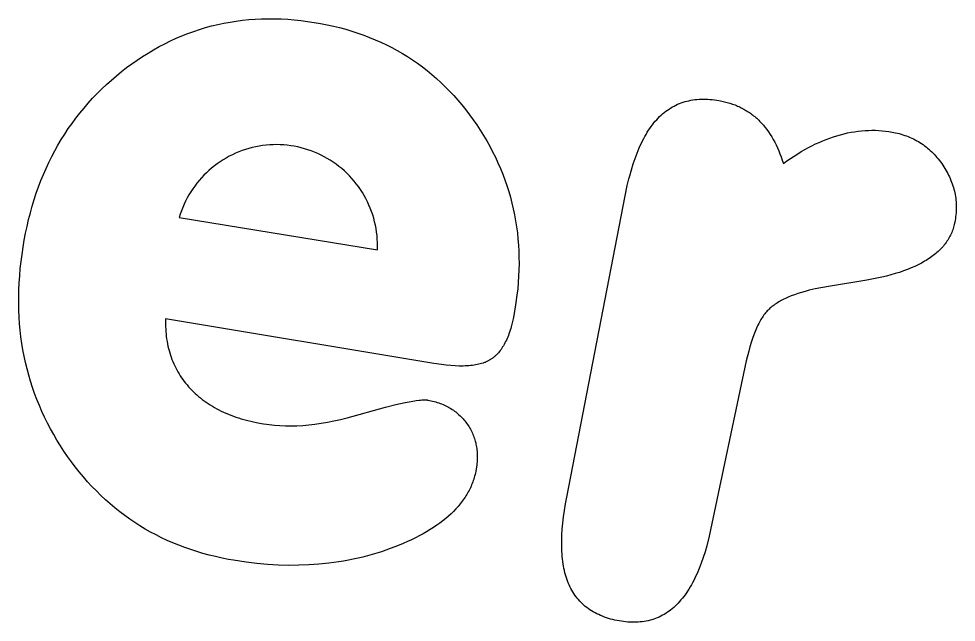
# Model space of a CAD drawing. Extents: x -180 to 180, y -105 to 115.
# Drawn here: x 31.97 to 51.09, y 4.81 to 17.12 of the extents above; entities that cross this region are included whole.
import ezdxf

# ---------------------------------------------------------------- set-up
doc = ezdxf.new("R2010")
doc.units = 0

msp = doc.modelspace()

# ---------------------------------------------------------------- linework, layer by layer
at = {"layer": 'TEXT'}
for points in [[(34.963559, 10.997875, 0), (34.962657, 10.944631, 0), (34.962835, 10.891945, 0), (34.964095, 10.839819, 0), (34.966435, 10.788252, 0), (34.969854, 10.737246, 0), (34.974351, 10.686802, 0), (34.979926, 10.636921, 0), (34.986578, 10.587604, 0), (34.994307, 10.538851, 0), (35.00311, 10.490664, 0), (35.012988, 10.443043, 0), (35.023939, 10.395989, 0), (35.035964, 10.349504, 0), (35.04906, 10.303588, 0), (35.063228, 10.258241, 0), (35.078466, 10.213466, 0), (35.094773, 10.169263, 0), (35.112146, 10.125638, 0), (35.130579, 10.082595, 0), (35.150068, 10.040139, 0), (35.170608, 9.998275, 0), (35.192196, 9.95701, 0), (35.214825, 9.916347, 0), (35.238493, 9.876293, 0), (35.263194, 9.836853, 0), (35.28892, 9.798034, 0), (35.315666, 9.759845, 0), (35.343424, 9.722294, 0), (35.372186, 9.68539, 0), (35.401945, 9.649141, 0), (35.432695, 9.613554, 0), (35.464427, 9.578638, 0), (35.497136, 9.544402, 0), (35.530813, 9.510853, 0), (35.565453, 9.478, 0), (35.601048, 9.44585, 0), (35.637592, 9.414413, 0), (35.675077, 9.383694, 0), (35.713497, 9.353704, 0), (35.752845, 9.32445, 0), (35.793115, 9.295939, 0), (35.834303, 9.268177, 0), (35.876405, 9.24117, 0), (35.919419, 9.214922, 0), (35.963342, 9.189438, 0), (36.008169, 9.164724, 0), (36.053898, 9.140784, 0), (36.100526, 9.117625, 0), (36.14805, 9.09525, 0), (36.196475, 9.073666, 0), (36.245804, 9.052876, 0), (36.296042, 9.032887, 0), (36.347194, 9.013702, 0), (36.399263, 8.99532, 0), (36.452249, 8.977739, 0), (36.506157, 8.960956, 0), (36.560981, 8.94497, 0), (36.616694, 8.929783, 0), (36.73065, 8.901815, 0), (36.84741, 8.877126, 0), (36.963682, 8.856245, 0), (37.019739, 8.847587, 0), (37.074693, 8.84011, 0), (37.129441, 8.833682, 0), (37.184376, 8.828239, 0), (37.295483, 8.820191, 0), (37.408541, 8.815874, 0), (37.523766, 8.815249, 0), (37.641255, 8.81831, 0), (37.761065, 8.825067, 0), (37.883215, 8.835549, 0), (38.007714, 8.84979, 0), (38.13456, 8.867796, 0), (38.26375, 8.889568, 0), (38.395279, 8.91511, 0), (38.529122, 8.944407, 0), (38.665175, 8.977381, 0), (39.44943, 9.194387, 0), (39.663483, 9.248502, 0), (39.849618, 9.29053, 0), (39.932219, 9.307015, 0), (40.007875, 9.320507, 0), (40.076604, 9.331032, 0), (40.138359, 9.338628, 0), (40.166588, 9.34134, 0), (40.192969, 9.343347, 0), (40.217428, 9.344665, 0), (40.239946, 9.345295, 0), (40.250482, 9.345351, 0), (40.260572, 9.345227, 0), (40.270257, 9.344916, 0), (40.279575, 9.34441, 0), (40.288616, 9.343694, 0), (40.297656, 9.342719, 0), (40.307216, 9.341396, 0), (40.318449, 9.339533, 0), (40.347069, 9.334086, 0), (40.37904, 9.327325, 0), (40.41129, 9.319833, 0), (40.44324, 9.311716, 0), (40.474658, 9.303013, 0), (40.505467, 9.293733, 0), (40.535647, 9.28387, 0), (40.565244, 9.273404, 0), (40.594314, 9.262311, 0), (40.622876, 9.250584, 0), (40.65094, 9.238222, 0), (40.678516, 9.225221, 0), (40.705613, 9.211581, 0), (40.732227, 9.197311, 0), (40.758352, 9.182422, 0), (40.783983, 9.166926, 0), (40.809112, 9.150834, 0), (40.833735, 9.134156, 0), (40.857844, 9.1169, 0), (40.881434, 9.099076, 0), (40.904499, 9.080693, 0), (40.927032, 9.061759, 0), (40.949028, 9.042284, 0), (40.970479, 9.022277, 0), (40.991381, 9.001747, 0), (41.011724, 8.980706, 0), (41.031501, 8.959165, 0), (41.050703, 8.937136, 0), (41.069324, 8.914632, 0), (41.087355, 8.891664, 0), (41.104787, 8.868244, 0), (41.121613, 8.844383, 0), (41.137825, 8.820095, 0), (41.153416, 8.795388, 0), (41.168378, 8.770275, 0), (41.182704, 8.744767, 0), (41.196387, 8.718874, 0), (41.209419, 8.692607, 0), (41.221794, 8.665977, 0), (41.233503, 8.638995, 0), (41.244539, 8.611674, 0), (41.254887, 8.584036, 0), (41.264531, 8.556107, 0), (41.273455, 8.527911, 0), (41.281644, 8.499468, 0), (41.289094, 8.47079, 0), (41.295801, 8.441882, 0), (41.301761, 8.412752, 0), (41.306972, 8.383403, 0), (41.311435, 8.353834, 0), (41.315152, 8.324042, 0), (41.318126, 8.294024, 0), (41.320358, 8.263774, 0), (41.32185, 8.233285, 0), (41.322605, 8.20255, 0), (41.322624, 8.171561, 0), (41.321909, 8.140307, 0), (41.320462, 8.10877, 0), (41.318287, 8.076942, 0), (41.315394, 8.044873, 0), (41.311812, 8.012714, 0), (41.307617, 7.980858, 0), (41.299944, 7.932299, 0), (41.290778, 7.88433, 0), (41.284114, 7.853673, 0), (41.276698, 7.822592, 0), (41.268616, 7.791568, 0), (41.259903, 7.760791, 0), (41.250572, 7.730324, 0), (41.240627, 7.700188, 0), (41.230065, 7.670349, 0), (41.218879, 7.64077, 0), (41.207069, 7.611435, 0), (41.194633, 7.582338, 0), (41.181572, 7.553471, 0), (41.167885, 7.524826, 0), (41.153571, 7.4964, 0), (41.138632, 7.468193, 0), (41.123066, 7.440201, 0), (41.106875, 7.412424, 0), (41.090057, 7.38486, 0), (41.072612, 7.35751, 0), (41.054539, 7.330372, 0), (41.035836, 7.303447, 0), (41.016504, 7.276733, 0), (40.996541, 7.250231, 0), (40.975946, 7.22394, 0), (40.954719, 7.197859, 0), (40.932858, 7.171988, 0), (40.91036, 7.146325, 0), (40.887226, 7.12087, 0), (40.839037, 7.070578, 0), (40.788276, 7.021105, 0), (40.734931, 6.972442, 0), (40.678994, 6.924585, 0), (40.62046, 6.877526, 0), (40.559321, 6.831261, 0), (40.495578, 6.785788, 0), (40.429259, 6.741115, 0), (40.360401, 6.697258, 0), (40.289038, 6.654229, 0), (40.215215, 6.612046, 0), (40.139022, 6.570749, 0), (40.060556, 6.530381, 0), (39.979918, 6.490985, 0), (39.897212, 6.452609, 0), (39.812575, 6.415315, 0), (39.726149, 6.379168, 0), (39.638077, 6.344232, 0), (39.548499, 6.310573, 0), (39.457549, 6.278252, 0), (39.365361, 6.247331, 0), (39.272065, 6.217871, 0), (39.177787, 6.18993, 0), (39.082615, 6.163549, 0), (38.986629, 6.138766, 0), (38.889909, 6.115617, 0), (38.792525, 6.094136, 0), (38.694496, 6.074333, 0), (38.595833, 6.05621, 0), (38.496544, 6.039773, 0), (38.296125, 6.011974, 0), (38.093312, 5.990967, 0), (37.888171, 5.976784, 0), (37.680731, 5.96944, 0), (37.470994, 5.968941, 0), (37.258885, 5.975269, 0), (37.044283, 5.988391, 0), (36.827049, 6.008242, 0), (36.607931, 6.034654, 0), (36.351112, 6.073588, 0), (36.250942, 6.091364, 0), (36.116903, 6.117793, 0), (35.984749, 6.146955, 0), (35.854808, 6.178795, 0), (35.7269, 6.213338, 0), (35.600929, 6.250596, 0), (35.476846, 6.290578, 0), (35.354629, 6.33329, 0), (35.23426, 6.37874, 0), (35.115731, 6.426936, 0), (34.999034, 6.477889, 0), (34.884164, 6.531607, 0), (34.77111, 6.588101, 0), (34.659863, 6.647387, 0), (34.550409, 6.709481, 0), (34.442736, 6.774398, 0), (34.336831, 6.842156, 0), (34.232686, 6.912764, 0), (34.130292, 6.986233, 0), (34.02964, 7.062573, 0), (33.930727, 7.141786, 0), (33.833566, 7.223854, 0), (33.738175, 7.308748, 0), (33.644572, 7.396442, 0), (33.552784, 7.486899, 0), (33.462863, 7.580046, 0), (33.37487, 7.675798, 0), (33.288866, 7.774071, 0), (33.204918, 7.874775, 0), (33.123111, 7.977791, 0), (33.043538, 8.082996, 0), (32.96629, 8.190264, 0), (32.89146, 8.299471, 0), (32.819139, 8.410497, 0), (32.749414, 8.523222, 0), (32.682378, 8.637525, 0), (32.618115, 8.753294, 0), (32.556688, 8.870445, 0), (32.498158, 8.988901, 0), (32.442582, 9.108586, 0), (32.390015, 9.229431, 0), (32.340485, 9.351402, 0), (32.294015, 9.474473, 0), (32.25063, 9.598619, 0), (32.210349, 9.723818, 0), (32.173178, 9.850074, 0), (32.13912, 9.977394, 0), (32.108178, 10.105787, 0), (32.080355, 10.235264, 0), (32.055649, 10.365844, 0), (32.03406, 10.497547, 0), (32.015587, 10.630395, 0), (32.000229, 10.764408, 0), (31.987987, 10.899599, 0), (31.978861, 11.035979, 0), (31.972851, 11.17356, 0), (31.969959, 11.312348, 0), (31.970183, 11.452326, 0), (31.97352, 11.593473, 0), (31.979968, 11.735766, 0), (31.989521, 11.879144, 0), (32.002148, 12.023381, 0), (32.017807, 12.16818, 0), (32.036432, 12.313106, 0), (32.057951, 12.457693, 0), (32.082291, 12.601479, 0), (32.109385, 12.744031, 0), (32.139183, 12.885027, 0), (32.171648, 13.024218, 0), (32.206772, 13.161527, 0), (32.244552, 13.296923, 0), (32.284987, 13.430373, 0), (32.328078, 13.561851, 0), (32.373831, 13.691351, 0), (32.422256, 13.818873, 0), (32.473361, 13.944417, 0), (32.527159, 14.067986, 0), (32.583666, 14.189592, 0), (32.642901, 14.309252, 0), (32.704884, 14.42698, 0), (32.769631, 14.542791, 0), (32.837157, 14.656696, 0), (32.907472, 14.7687, 0), (32.980589, 14.878814, 0), (33.056513, 14.98704, 0), (33.135225, 15.093358, 0), (33.216699, 15.197745, 0), (33.300908, 15.300174, 0), (33.387817, 15.400614, 0), (33.477352, 15.499002, 0), (33.569429, 15.595265, 0), (33.663964, 15.689334, 0), (33.760865, 15.781131, 0), (33.860015, 15.870558, 0), (33.961286, 15.957514, 0), (34.064552, 16.041894, 0), (34.169688, 16.123597, 0), (34.276569, 16.202523, 0), (34.385072, 16.278576, 0), (34.495073, 16.351655, 0), (34.606455, 16.421671, 0), (34.719131, 16.488553, 0), (34.833019, 16.552239, 0), (34.948038, 16.612668, 0), (35.064115, 16.669782, 0), (35.181214, 16.723552, 0), (35.299307, 16.773955, 0), (35.418365, 16.820968, 0), (35.538368, 16.86457, 0), (35.659318, 16.904756, 0), (35.781224, 16.941525, 0), (35.904097, 16.974876, 0), (36.027946, 17.004809, 0), (36.152786, 17.031324, 0), (36.278632, 17.054428, 0), (36.405499, 17.074122, 0), (36.533397, 17.090411, 0), (36.662313, 17.103301, 0), (36.792228, 17.112798, 0), (36.923123, 17.118906, 0), (37.054971, 17.121635, 0), (37.187701, 17.120996, 0), (37.321236, 17.117004, 0), (37.455495, 17.109674, 0), (37.590332, 17.099034, 0), (37.725329, 17.085166, 0), (37.859993, 17.068173, 0), (37.993788, 17.048178, 0), (38.126245, 17.025294, 0), (38.257194, 16.999564, 0), (38.386538, 16.971017, 0), (38.51418, 16.939678, 0), (38.640034, 16.905572, 0), (38.764057, 16.868708, 0), (38.886217, 16.829096, 0), (39.006481, 16.786742, 0), (39.124822, 16.741653, 0), (39.241237, 16.693828, 0), (39.355726, 16.643263, 0), (39.46829, 16.589956, 0), (39.578932, 16.533904, 0), (39.687651, 16.475104, 0), (39.794451, 16.413552, 0), (39.899331, 16.349246, 0), (40.002296, 16.282182, 0), (40.103354, 16.21235, 0), (40.202519, 16.139737, 0), (40.299803, 16.064335, 0), (40.395213, 15.986138, 0), (40.488735, 15.905171, 0), (40.580353, 15.821469, 0), (40.670048, 15.735064, 0), (40.757796, 15.646, 0), (40.843544, 15.554361, 0), (40.927231, 15.460245, 0), (41.008799, 15.363748, 0), (41.088182, 15.264974, 0), (41.165298, 15.164056, 0), (41.240059, 15.061136, 0), (41.312377, 14.956356, 0), (41.382166, 14.849856, 0), (41.449343, 14.741773, 0), (41.513826, 14.632242, 0), (41.575532, 14.5214, 0), (41.634386, 14.409374, 0), (41.690331, 14.29626, 0), (41.743318, 14.182144, 0), (41.793296, 14.067115, 0), (41.840221, 13.95125, 0), (41.884072, 13.83459, 0), (41.924834, 13.717167, 0), (41.962493, 13.599013, 0), (41.997035, 13.480152, 0), (42.028464, 13.360591, 0), (42.056784, 13.240327, 0), (42.082001, 13.119358, 0), (42.10412, 12.997683, 0), (42.12315, 12.875293, 0), (42.139099, 12.752181, 0), (42.151976, 12.628337, 0), (42.161791, 12.503751, 0), (42.168564, 12.378407, 0), (42.17231, 12.252287, 0), (42.17304, 12.125388, 0), (42.170758, 11.997707, 0), (42.165466, 11.869244, 0), (42.157164, 11.739994, 0), (42.145852, 11.609946, 0), (42.131542, 11.479147, 0), (42.104529, 11.281883, 0), (42.068375, 11.069943, 0), (42.053707, 10.997416, 0), (42.034916, 10.915846, 0), (42.01443, 10.838239, 0), (42.003534, 10.800828, 0), (41.992199, 10.764338, 0), (41.980425, 10.728769, 0), (41.96821, 10.694123, 0), (41.955554, 10.660399, 0), (41.942463, 10.627601, 0), (41.928944, 10.595729, 0), (41.915001, 10.564786, 0), (41.900638, 10.534773, 0), (41.885861, 10.505691, 0), (41.870674, 10.477541, 0), (41.855078, 10.450325, 0), (41.839077, 10.424042, 0), (41.822674, 10.398694, 0), (41.805867, 10.374281, 0), (41.788651, 10.3508, 0), (41.771015, 10.328248, 0), (41.75295, 10.306621, 0), (41.734444, 10.285914, 0), (41.725017, 10.275904, 0), (41.715471, 10.266121, 0), (41.705802, 10.256564, 0), (41.696005, 10.247231, 0), (41.686079, 10.238121, 0), (41.676018, 10.229234, 0), (41.66582, 10.220568, 0), (41.655479, 10.21212, 0), (41.644991, 10.203891, 0), (41.634351, 10.195877, 0), (41.623552, 10.188077, 0), (41.612591, 10.18049, 0), (41.601462, 10.173113, 0), (41.59016, 10.165945, 0), (41.57868, 10.158984, 0), (41.567017, 10.152228, 0), (41.555165, 10.145676, 0), (41.543121, 10.139326, 0), (41.53088, 10.133177, 0), (41.518435, 10.127226, 0), (41.505783, 10.121471, 0), (41.492919, 10.115912, 0), (41.479837, 10.110547, 0), (41.466535, 10.105374, 0), (41.45301, 10.100392, 0), (41.439257, 10.095601, 0), (41.41106, 10.086584, 0), (41.381918, 10.078315, 0), (41.351809, 10.070786, 0), (41.320721, 10.063992, 0), (41.288647, 10.057931, 0), (41.255575, 10.052598, 0), (41.2215, 10.04799, 0), (41.186421, 10.044108, 0), (41.150338, 10.040951, 0), (41.113251, 10.038518, 0), (41.075162, 10.03681, 0), (41.036073, 10.035827, 0), (40.995986, 10.035569, 0), (40.954905, 10.036038, 0), (40.869772, 10.039156, 0), (40.780707, 10.045188, 0), (40.687715, 10.054131, 0), (40.590796, 10.065978, 0), (40.437798, 10.089218, 0)], [(43.14566, 7.362412, 0), (44.3821, 13.72157, 0), (44.413657, 13.853096, 0), (44.430199, 13.916925, 0), (44.464813, 14.040728, 0), (44.501474, 14.159383, 0), (44.540185, 14.272884, 0), (44.580944, 14.381222, 0), (44.623748, 14.484392, 0), (44.645915, 14.534036, 0), (44.668592, 14.582386, 0), (44.691779, 14.62944, 0), (44.715476, 14.675199, 0), (44.739682, 14.719662, 0), (44.7644, 14.762831, 0), (44.78963, 14.804705, 0), (44.815376, 14.845288, 0), (44.841638, 14.88458, 0), (44.868421, 14.922585, 0), (44.89573, 14.959306, 0), (44.923568, 14.994749, 0), (44.951941, 15.028917, 0), (44.980855, 15.061816, 0), (45.010316, 15.093452, 0), (45.040331, 15.123829, 0), (45.070905, 15.152955, 0), (45.102041, 15.18083, 0), (45.133741, 15.207455, 0), (45.166006, 15.232833, 0), (45.198838, 15.256965, 0), (45.232238, 15.279852, 0), (45.266208, 15.301495, 0), (45.30075, 15.321896, 0), (45.335866, 15.341057, 0), (45.371559, 15.358979, 0), (45.407831, 15.375667, 0), (45.444687, 15.391122, 0), (45.482127, 15.405349, 0), (45.520153, 15.418347, 0), (45.55876, 15.430117, 0), (45.597948, 15.440662, 0), (45.637713, 15.44998, 0), (45.678054, 15.458073, 0), (45.718968, 15.46494, 0), (45.760452, 15.47058, 0), (45.802506, 15.474993, 0), (45.845138, 15.478176, 0), (45.888357, 15.480126, 0), (45.932172, 15.480841, 0), (45.976608, 15.480314, 0), (46.021746, 15.478528, 0), (46.067664, 15.475463, 0), (46.114378, 15.471114, 0), (46.161833, 15.46549, 0), (46.209732, 15.458648, 0), (46.280045, 15.44659, 0), (46.334386, 15.43562, 0), (46.363589, 15.428989, 0), (46.391638, 15.422096, 0), (46.41917, 15.414816, 0), (46.47352, 15.398923, 0), (46.527189, 15.381196, 0), (46.553677, 15.371663, 0), (46.579897, 15.361691, 0), (46.605838, 15.351283, 0), (46.631489, 15.340441, 0), (46.65684, 15.329167, 0), (46.68189, 15.317461, 0), (46.706636, 15.305323, 0), (46.731077, 15.292752, 0), (46.755214, 15.279748, 0), (46.779045, 15.266311, 0), (46.802573, 15.25244, 0), (46.825799, 15.238134, 0), (46.848724, 15.223393, 0), (46.871348, 15.208215, 0), (46.893673, 15.192601, 0), (46.9157, 15.17655, 0), (46.93743, 15.160061, 0), (46.958864, 15.143132, 0), (46.980004, 15.125764, 0), (47.000851, 15.107955, 0), (47.021407, 15.089705, 0), (47.041673, 15.071012, 0), (47.06165, 15.051876, 0), (47.081339, 15.032296, 0), (47.100743, 15.012271, 0), (47.119861, 14.9918, 0), (47.138696, 14.970883, 0), (47.157249, 14.949518, 0), (47.17552, 14.927705, 0), (47.193511, 14.905443, 0), (47.228656, 14.859568, 0), (47.262693, 14.811889, 0), (47.295628, 14.762401, 0), (47.327467, 14.7111, 0), (47.358214, 14.657982, 0), (47.387874, 14.603043, 0), (47.416449, 14.546284, 0), (47.443938, 14.487702, 0), (47.470344, 14.427299, 0), (47.495666, 14.365073, 0), (47.519904, 14.301024, 0), (47.54306, 14.235152, 0), (47.565134, 14.167456, 0), (47.637948, 14.22037, 0), (47.710791, 14.271132, 0), (47.783655, 14.319744, 0), (47.856534, 14.366204, 0), (47.929419, 14.410513, 0), (48.002305, 14.452672, 0), (48.075184, 14.492679, 0), (48.148048, 14.530536, 0), (48.22089, 14.566243, 0), (48.293701, 14.599799, 0), (48.36647, 14.631205, 0), (48.439188, 14.660462, 0), (48.511845, 14.687569, 0), (48.584431, 14.712526, 0), (48.656935, 14.735334, 0), (48.729349, 14.755993, 0), (48.801656, 14.774503, 0), (48.873819, 14.790867, 0), (48.945795, 14.805086, 0), (49.01754, 14.817162, 0), (49.089012, 14.827099, 0), (49.160171, 14.834901, 0), (49.230975, 14.840571, 0), (49.301386, 14.844115, 0), (49.371367, 14.845538, 0), (49.440902, 14.844841, 0), (49.509977, 14.842026, 0), (49.578582, 14.837097, 0), (49.646732, 14.830049, 0), (49.714562, 14.820855, 0), (49.782483, 14.809423, 0), (49.817015, 14.802731, 0), (49.852696, 14.795148, 0), (49.889719, 14.786525, 0), (49.927553, 14.776871, 0), (49.965423, 14.766296, 0), (50.003014, 14.754855, 0), (50.040167, 14.742576, 0), (50.076833, 14.729468, 0), (50.112991, 14.715533, 0), (50.148621, 14.700773, 0), (50.183704, 14.685192, 0), (50.218236, 14.668785, 0), (50.252218, 14.651551, 0), (50.285647, 14.633487, 0), (50.318524, 14.61459, 0), (50.350853, 14.594859, 0), (50.382637, 14.574295, 0), (50.413881, 14.552897, 0), (50.444587, 14.530666, 0), (50.474755, 14.507606, 0), (50.504382, 14.483721, 0), (50.533467, 14.459015, 0), (50.562007, 14.433492, 0), (50.590001, 14.407157, 0), (50.617446, 14.380014, 0), (50.644341, 14.352066, 0), (50.670681, 14.323323, 0), (50.696449, 14.293813, 0), (50.721624, 14.263567, 0), (50.746188, 14.232618, 0), (50.770118, 14.201001, 0), (50.793384, 14.168766, 0), (50.815953, 14.135963, 0), (50.837791, 14.102646, 0), (50.858867, 14.068865, 0), (50.879149, 14.034672, 0), (50.898608, 14.000114, 0), (50.917212, 13.965243, 0), (50.934933, 13.930103, 0), (50.951751, 13.89473, 0), (50.967648, 13.859152, 0), (50.982604, 13.8234, 0), (50.996604, 13.787501, 0), (51.009643, 13.751462, 0), (51.021719, 13.715285, 0), (51.03283, 13.678974, 0), (51.042973, 13.642532, 0), (51.052146, 13.605961, 0), (51.060346, 13.569265, 0), (51.067573, 13.532447, 0), (51.073823, 13.495508, 0), (51.079095, 13.45845, 0), (51.083387, 13.421273, 0), (51.086699, 13.383976, 0), (51.08903, 13.346561, 0), (51.090382, 13.309035, 0), (51.090761, 13.271407, 0), (51.090169, 13.233685, 0), (51.088616, 13.195889, 0), (51.086125, 13.158093, 0), (51.082721, 13.120366, 0), (51.078415, 13.082715, 0), (51.073204, 13.045075, 0), (51.067027, 13.007158, 0), (51.05971, 12.968227, 0), (51.05023, 12.924675, 0), (51.043956, 12.899352, 0), (51.036569, 12.872287, 0), (51.028229, 12.844656, 0), (51.019025, 12.816944, 0), (51.009006, 12.789402, 0), (50.998187, 12.762107, 0), (50.986578, 12.735096, 0), (50.974187, 12.708402, 0), (50.961021, 12.682057, 0), (50.947083, 12.656071, 0), (50.932374, 12.630448, 0), (50.916898, 12.605193, 0), (50.900655, 12.580309, 0), (50.883646, 12.555791, 0), (50.865868, 12.531629, 0), (50.847321, 12.507817, 0), (50.828004, 12.484348, 0), (50.807917, 12.461219, 0), (50.78706, 12.438429, 0), (50.765432, 12.415976, 0), (50.743033, 12.393858, 0), (50.719864, 12.372075, 0), (50.695923, 12.350624, 0), (50.671212, 12.329503, 0), (50.645729, 12.308713, 0), (50.619474, 12.288251, 0), (50.592449, 12.268117, 0), (50.564652, 12.248311, 0), (50.536084, 12.228832, 0), (50.506745, 12.209679, 0), (50.476634, 12.190852, 0), (50.445753, 12.17235, 0), (50.414101, 12.154173, 0), (50.381678, 12.13632, 0), (50.31452, 12.101587, 0), (50.244281, 12.068149, 0), (50.170961, 12.036004, 0), (50.094563, 12.00515, 0), (50.015088, 11.975584, 0), (49.932538, 11.947302, 0), (49.846909, 11.920299, 0), (49.758201, 11.894571, 0), (49.666416, 11.870114, 0), (49.571567, 11.846926, 0), (49.47369, 11.825009, 0), (49.269022, 11.784999, 0), (48.488182, 11.661325, 0), (48.215652, 11.608596, 0), (48.092324, 11.580731, 0), (48.006915, 11.558513, 0), (47.932282, 11.537062, 0), (47.860518, 11.51443, 0), (47.792137, 11.49076, 0), (47.726915, 11.466046, 0), (47.664736, 11.440299, 0), (47.60555, 11.413536, 0), (47.577071, 11.399773, 0), (47.549331, 11.385756, 0), (47.522328, 11.371482, 0), (47.496057, 11.356948, 0), (47.470517, 11.342148, 0), (47.445702, 11.327077, 0), (47.42161, 11.31173, 0), (47.398237, 11.296102, 0), (47.37558, 11.280187, 0), (47.353636, 11.263981, 0), (47.332396, 11.247473, 0), (47.311839, 11.230628, 0), (47.291937, 11.213407, 0), (47.272666, 11.195772, 0), (47.253995, 11.177677, 0), (47.235884, 11.159063, 0), (47.218289, 11.139864, 0), (47.201167, 11.120015, 0), (47.184474, 11.099451, 0), (47.168168, 11.078109, 0), (47.152206, 11.055926, 0), (47.136547, 11.032839, 0), (47.12115, 11.008789, 0), (47.105985, 10.983731, 0), (47.091026, 10.957624, 0), (47.076245, 10.930428, 0), (47.061619, 10.902107, 0), (47.047134, 10.872642, 0), (47.032781, 10.842019, 0), (47.01855, 10.810223, 0), (46.99043, 10.743075, 0), (46.962767, 10.671191, 0), (46.935571, 10.594587, 0), (46.908862, 10.513302, 0), (46.882671, 10.427386, 0), (46.857029, 10.336871, 0), (46.807335, 10.141717, 0), (46.054738, 6.562165, 0), (46.004298, 6.368358, 0), (45.968238, 6.245259, 0), (45.930291, 6.12729, 0), (45.89047, 6.014464, 0), (45.848781, 5.906777, 0), (45.805233, 5.804226, 0), (45.782765, 5.754874, 0), (45.759835, 5.706803, 0), (45.736444, 5.660011, 0), (45.712593, 5.614496, 0), (45.68828, 5.570257, 0), (45.663503, 5.527289, 0), (45.63826, 5.485589, 0), (45.612545, 5.445151, 0), (45.586357, 5.405973, 0), (45.55969, 5.368051, 0), (45.532544, 5.331385, 0), (45.504914, 5.295972, 0), (45.476796, 5.261812, 0), (45.44819, 5.228902, 0), (45.41909, 5.197242, 0), (45.389494, 5.166828, 0), (45.359399, 5.137661, 0), (45.3288, 5.109738, 0), (45.297693, 5.083059, 0), (45.266074, 5.057621, 0), (45.233939, 5.033424, 0), (45.201283, 5.010466, 0), (45.168101, 4.988746, 0), (45.13439, 4.968262, 0), (45.100145, 4.949013, 0), (45.065364, 4.930999, 0), (45.030044, 4.914217, 0), (44.994185, 4.898667, 0), (44.957783, 4.884347, 0), (44.920837, 4.871256, 0), (44.883344, 4.859393, 0), (44.845302, 4.848757, 0), (44.806711, 4.839346, 0), (44.767576, 4.831159, 0), (44.727903, 4.824193, 0), (44.687698, 4.818446, 0), (44.646967, 4.813916, 0), (44.605718, 4.810601, 0), (44.563955, 4.808499, 0), (44.521686, 4.807608, 0), (44.478927, 4.807923, 0), (44.435737, 4.809433, 0), (44.392183, 4.812121, 0), (44.348334, 4.815975, 0), (44.304267, 4.820977, 0), (44.260089, 4.827107, 0), (44.215916, 4.834339, 0), (44.171863, 4.842652, 0), (44.128044, 4.852021, 0), (44.084571, 4.862424, 0), (44.041552, 4.873838, 0), (43.999097, 4.886242, 0), (43.957307, 4.899614, 0), (43.916254, 4.913941, 0), (43.876003, 4.929209, 0), (43.836618, 4.945407, 0), (43.798154, 4.962525, 0), (43.760626, 4.98056, 0), (43.72404, 4.999513, 0), (43.688402, 5.019383, 0), (43.653718, 5.040172, 0), (43.619992, 5.061878, 0), (43.587232, 5.084502, 0), (43.555442, 5.108044, 0), (43.524627, 5.132505, 0), (43.494787, 5.157886, 0), (43.465921, 5.184191, 0), (43.438027, 5.211422, 0), (43.411106, 5.23958, 0), (43.385155, 5.26867, 0), (43.360173, 5.298693, 0), (43.33616, 5.329653, 0), (43.313113, 5.361551, 0), (43.29103, 5.394392, 0), (43.269906, 5.428178, 0), (43.249739, 5.462916, 0), (43.230524, 5.498607, 0), (43.212258, 5.535256, 0), (43.194937, 5.572867, 0), (43.178557, 5.611444, 0), (43.163115, 5.65099, 0), (43.14861, 5.691507, 0), (43.135042, 5.732995, 0), (43.122408, 5.775455, 0), (43.11071, 5.818888, 0), (43.099945, 5.863296, 0), (43.090113, 5.908678, 0), (43.081214, 5.955036, 0), (43.073246, 6.002372, 0), (43.06621, 6.050684, 0), (43.060103, 6.099976, 0), (43.054925, 6.150247, 0), (43.050677, 6.201498, 0), (43.047356, 6.253731, 0), (43.044962, 6.306945, 0), (43.043494, 6.361143, 0), (43.043335, 6.472491, 0), (43.046875, 6.587778, 0), (43.054113, 6.707007, 0), (43.065044, 6.830183, 0), (43.079667, 6.957308, 0), (43.097979, 7.088386, 0), (43.119978, 7.223419, 0)], [(35.242286, 13.065968, 0), (39.285837, 12.409216, 0), (39.287358, 12.48122, 0), (39.286366, 12.553234, 0), (39.282861, 12.625169, 0), (39.276849, 12.696938, 0), (39.268336, 12.768453, 0), (39.257332, 12.839628, 0), (39.243852, 12.910375, 0), (39.227912, 12.980609, 0), (39.20953, 13.050245, 0), (39.18873, 13.119196, 0), (39.165537, 13.187379, 0), (39.139979, 13.254712, 0), (39.112087, 13.321112, 0), (39.081895, 13.386498, 0), (39.04944, 13.450791, 0), (39.014761, 13.513913, 0), (38.977901, 13.575786, 0), (38.938904, 13.636335, 0), (38.897818, 13.695486, 0), (38.854694, 13.753168, 0), (38.809583, 13.80931, 0), (38.76254, 13.863844, 0), (38.713624, 13.916703, 0), (38.662892, 13.967823, 0), (38.610408, 14.017142, 0), (38.556235, 14.064599, 0), (38.500439, 14.110137, 0), (38.443088, 14.153701, 0), (38.384252, 14.195237, 0), (38.324002, 14.234695, 0), (38.262413, 14.272026, 0), (38.199558, 14.307185, 0), (38.135514, 14.34013, 0), (38.07036, 14.370821, 0), (38.004175, 14.399219, 0), (37.93704, 14.42529, 0), (37.869035, 14.449003, 0), (37.800245, 14.470329, 0), (37.730752, 14.489241, 0), (37.660641, 14.505717, 0), (37.589999, 14.519737, 0), (37.51891, 14.531283, 0), (37.447462, 14.540342, 0), (37.375741, 14.546902, 0), (37.303835, 14.550956, 0), (37.231831, 14.552498, 0), (37.159817, 14.551526, 0), (37.087881, 14.548043, 0), (37.01611, 14.542052, 0), (36.944592, 14.53356, 0), (36.873414, 14.522577, 0), (36.802663, 14.509118, 0), (36.732424, 14.493198, 0), (36.662784, 14.474837, 0), (36.593826, 14.454057, 0), (36.525636, 14.430884, 0), (36.458296, 14.405346, 0), (36.391887, 14.377473, 0), (36.326492, 14.3473, 0), (36.26219, 14.314864, 0), (36.199058, 14.280204, 0), (36.137175, 14.243362, 0), (36.076614, 14.204383, 0), (36.01745, 14.163315, 0), (35.959756, 14.120207, 0), (35.903601, 14.075112, 0), (35.849053, 14.028086, 0), (35.79618, 13.979185, 0), (35.745045, 13.928468, 0), (35.695711, 13.875999, 0), (35.648237, 13.82184, 0), (35.602683, 13.766057, 0), (35.559102, 13.708719, 0), (35.517549, 13.649895, 0), (35.478074, 13.589657, 0), (35.440724, 13.528078, 0), (35.405546, 13.465234, 0), (35.372583, 13.4012, 0), (35.341873, 13.336055, 0), (35.313456, 13.269878, 0), (35.287364, 13.20275, 0), (35.263631, 13.134753, 0)]]:
    msp.add_polyline3d(points, close=True, dxfattribs=at)

doc.saveas('drawing.dxf')
